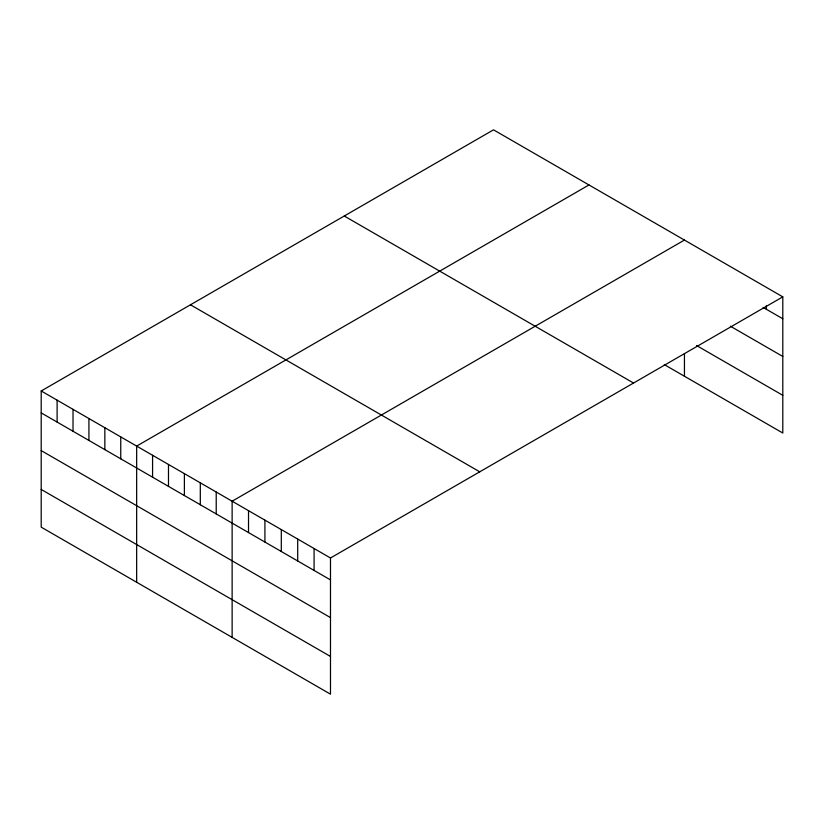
<?xml version="1.0" encoding="UTF-8"?>
<svg xmlns="http://www.w3.org/2000/svg" width="824" height="824" viewBox="0 0 824 824"><rect width="100%" height="100%" fill="white"/><g stroke="black" fill="none" stroke-linecap="round" stroke-linejoin="round"><path stroke-width="1.24" d="M41.2 390.978L330.486 557.992L330.486 694.169L41.2 527.144L41.2 390.978L493.514 129.832L782.8 296.856L782.8 433.022L664.288 364.599M588.985 184.947L136.66 446.093L136.66 582.259M684.445 240.062L232.131 501.208L232.131 637.374M330.486 557.992L782.8 296.856M763.127 307.404L782.8 318.764M730.342 326.18L782.8 356.462M696.465 345.472L782.8 395.314M344.257 216.012L633.532 383.026M190.468 304.798L479.743 471.822M41.2 412.886L330.486 579.9M41.2 450.594L330.486 617.609M41.2 489.446L330.486 656.46M766.402 305.642L766.402 309.299M684.445 353.609L684.445 376.238M314.088 548.526L314.088 570.435M297.701 539.071L297.701 560.979M281.303 529.605L281.303 551.514M264.916 520.14L264.916 542.048M248.518 510.674L248.518 532.582M216.218 492.021L216.218 513.929M200.304 482.833L200.304 504.752M184.391 473.656L184.391 495.564M168.487 464.468L168.487 486.376M152.574 455.281L152.574 477.189M120.757 436.905L120.757 458.813M104.844 427.728L104.844 449.636M88.93 418.541L88.93 440.449M73.017 409.353L73.017 431.261M57.114 400.165L57.114 422.073"/></g></svg>
